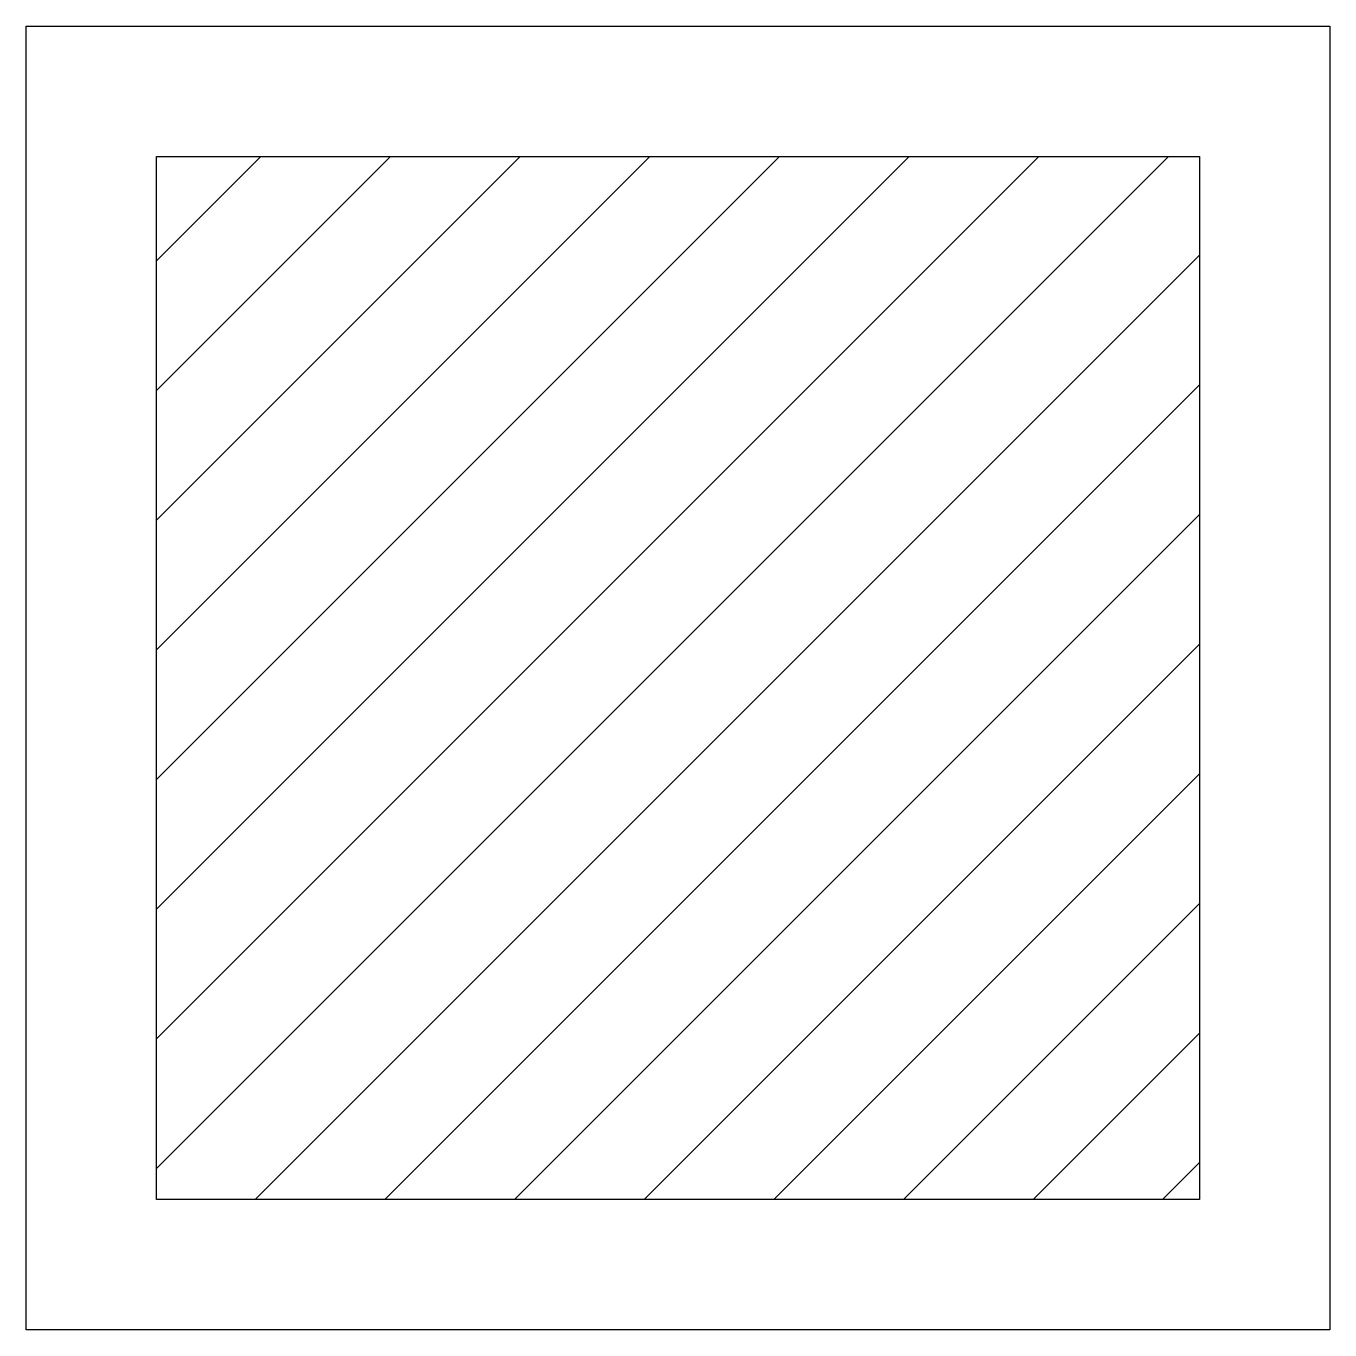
# Model space of a CAD drawing. Header units: millimetres. Extents: x -100 to 100, y -100 to 100.
import ezdxf

# ---------------------------------------------------------------- set-up
doc = ezdxf.new("R2010")
doc.units = ezdxf.units.MM
doc.header["$MEASUREMENT"] = 0

msp = doc.modelspace()

# ---------------------------------------------------------------- hatches: boundary and pattern name
h = msp.add_hatch()
h.set_pattern_fill('ANSI31', color=8, scale=112.5)
h.set_pattern_definition([(45, (-96785, 83160.755), (-9.9436891, 9.9436891), [])])
h.paths.add_polyline_path([(-80, 80), (80, 80), (80, -80), (-80, -80)])

# ---------------------------------------------------------------- linework, layer by layer
for points in [[(-100, 100), (100, 100), (100, -100), (-100, -100)], [(-80, 80), (80, 80), (80, -80), (-80, -80)]]:
    msp.add_lwpolyline(points, close=True)

doc.saveas('drawing.dxf')
